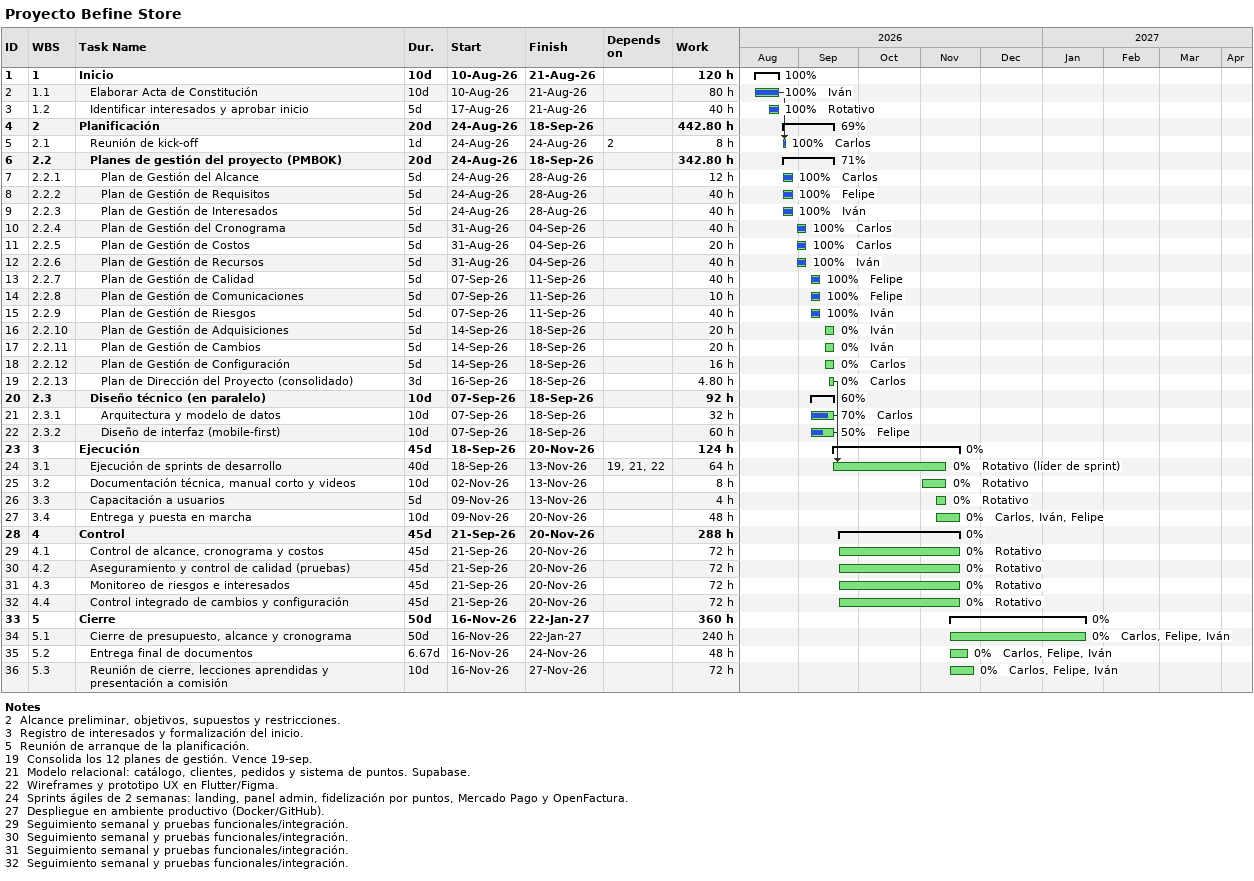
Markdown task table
Proyecto Befine Store

| ID | WBS | Task | Duration | Start | Finish | Predecessors | Resources | % complete | Work (h) |
|---|---|---|---|---|---|---|---|---|---|
| 1 | 1 | **Inicio** | 10d | 2026-08-10 | 2026-08-21 |  |  | 100 | 120 |
| 2 | 1.1 | Elaborar Acta de Constitución | 10d | 2026-08-10 | 2026-08-21 |  | Iván | 100 | 80 |
| 3 | 1.2 | Identificar interesados y aprobar inicio | 5d | 2026-08-17 | 2026-08-21 |  | Rotativo | 100 | 40 |
| 4 | 2 | **Planificación** | 20d | 2026-08-24 | 2026-09-18 |  |  | 69 | 442.80 |
| 5 | 2.1 | Reunión de kick-off | 1d | 2026-08-24 | 2026-08-24 | 2 | Carlos | 100 | 8 |
| 6 | 2.2 | **Planes de gestión del proyecto (PMBOK)** | 20d | 2026-08-24 | 2026-09-18 |  |  | 71 | 342.80 |
| 7 | 2.2.1 | Plan de Gestión del Alcance | 5d | 2026-08-24 | 2026-08-28 |  | Carlos | 100 | 12 |
| 8 | 2.2.2 | Plan de Gestión de Requisitos | 5d | 2026-08-24 | 2026-08-28 |  | Felipe | 100 | 40 |
| 9 | 2.2.3 | Plan de Gestión de Interesados | 5d | 2026-08-24 | 2026-08-28 |  | Iván | 100 | 40 |
| 10 | 2.2.4 | Plan de Gestión del Cronograma | 5d | 2026-08-31 | 2026-09-04 |  | Carlos | 100 | 40 |
| 11 | 2.2.5 | Plan de Gestión de Costos | 5d | 2026-08-31 | 2026-09-04 |  | Carlos | 100 | 20 |
| 12 | 2.2.6 | Plan de Gestión de Recursos | 5d | 2026-08-31 | 2026-09-04 |  | Iván | 100 | 40 |
| 13 | 2.2.7 | Plan de Gestión de Calidad | 5d | 2026-09-07 | 2026-09-11 |  | Felipe | 100 | 40 |
| 14 | 2.2.8 | Plan de Gestión de Comunicaciones | 5d | 2026-09-07 | 2026-09-11 |  | Felipe | 100 | 10 |
| 15 | 2.2.9 | Plan de Gestión de Riesgos | 5d | 2026-09-07 | 2026-09-11 |  | Iván | 100 | 40 |
| 16 | 2.2.10 | Plan de Gestión de Adquisiciones | 5d | 2026-09-14 | 2026-09-18 |  | Iván | 0 | 20 |
| 17 | 2.2.11 | Plan de Gestión de Cambios | 5d | 2026-09-14 | 2026-09-18 |  | Iván | 0 | 20 |
| 18 | 2.2.12 | Plan de Gestión de Configuración | 5d | 2026-09-14 | 2026-09-18 |  | Carlos | 0 | 16 |
| 19 | 2.2.13 | Plan de Dirección del Proyecto (consolidado) | 3d | 2026-09-16 | 2026-09-18 |  | Carlos | 0 | 4.80 |
| 20 | 2.3 | **Diseño técnico (en paralelo)** | 10d | 2026-09-07 | 2026-09-18 |  |  | 60 | 92 |
| 21 | 2.3.1 | Arquitectura y modelo de datos | 10d | 2026-09-07 | 2026-09-18 |  | Carlos | 70 | 32 |
| 22 | 2.3.2 | Diseño de interfaz (mobile-first) | 10d | 2026-09-07 | 2026-09-18 |  | Felipe | 50 | 60 |
| 23 | 3 | **Ejecución** | 45d | 2026-09-18 | 2026-11-20 |  |  | 0 | 124 |
| 24 | 3.1 | Ejecución de sprints de desarrollo | 40d | 2026-09-18 | 2026-11-13 | 19, 21, 22 | Rotativo (líder de sprint) | 0 | 64 |
| 25 | 3.2 | Documentación técnica, manual corto y videos | 10d | 2026-11-02 | 2026-11-13 |  | Rotativo | 0 | 8 |
| 26 | 3.3 | Capacitación a usuarios | 5d | 2026-11-09 | 2026-11-13 |  | Rotativo | 0 | 4 |
| 27 | 3.4 | Entrega y puesta en marcha | 10d | 2026-11-09 | 2026-11-20 |  | Carlos, Iván, Felipe | 0 | 48 |
| 28 | 4 | **Control** | 45d | 2026-09-21 | 2026-11-20 |  |  | 0 | 288 |
| 29 | 4.1 | Control de alcance, cronograma y costos | 45d | 2026-09-21 | 2026-11-20 |  | Rotativo | 0 | 72 |
| 30 | 4.2 | Aseguramiento y control de calidad (pruebas) | 45d | 2026-09-21 | 2026-11-20 |  | Rotativo | 0 | 72 |
| 31 | 4.3 | Monitoreo de riesgos e interesados | 45d | 2026-09-21 | 2026-11-20 |  | Rotativo | 0 | 72 |
| 32 | 4.4 | Control integrado de cambios y configuración | 45d | 2026-09-21 | 2026-11-20 |  | Rotativo | 0 | 72 |
| 33 | 5 | **Cierre** | 50d | 2026-11-16 | 2027-01-22 |  |  | 0 | 360 |
| 34 | 5.1 | Cierre de presupuesto, alcance y cronograma | 50d | 2026-11-16 | 2027-01-22 |  | Carlos, Felipe, Iván | 0 | 240 |
| 35 | 5.2 | Entrega final de documentos | 6.67d | 2026-11-16 | 2026-11-24 |  | Carlos, Felipe, Iván | 0 | 48 |
| 36 | 5.3 | Reunión de cierre, lecciones aprendidas y presentación a comisión | 10d | 2026-11-16 | 2026-11-27 |  | Carlos, Felipe, Iván | 0 | 72 |

Notes
- 2: Alcance preliminar, objetivos, supuestos y restricciones.
- 3: Registro de interesados y formalización del inicio.
- 5: Reunión de arranque de la planificación.
- 19: Consolida los 12 planes de gestión. Vence 19-sep.
- 21: Modelo relacional: catálogo, clientes, pedidos y sistema de puntos. Supabase.
- 22: Wireframes y prototipo UX en Flutter/Figma.
- 24: Sprints ágiles de 2 semanas: landing, panel admin, fidelización por puntos, Mercado Pago y OpenFactura.
- 27: Despliegue en ambiente productivo (Docker/GitHub).
- 29: Seguimiento semanal y pruebas funcionales/integración.
- 30: Seguimiento semanal y pruebas funcionales/integración.
- 31: Seguimiento semanal y pruebas funcionales/integración.
- 32: Seguimiento semanal y pruebas funcionales/integración.
